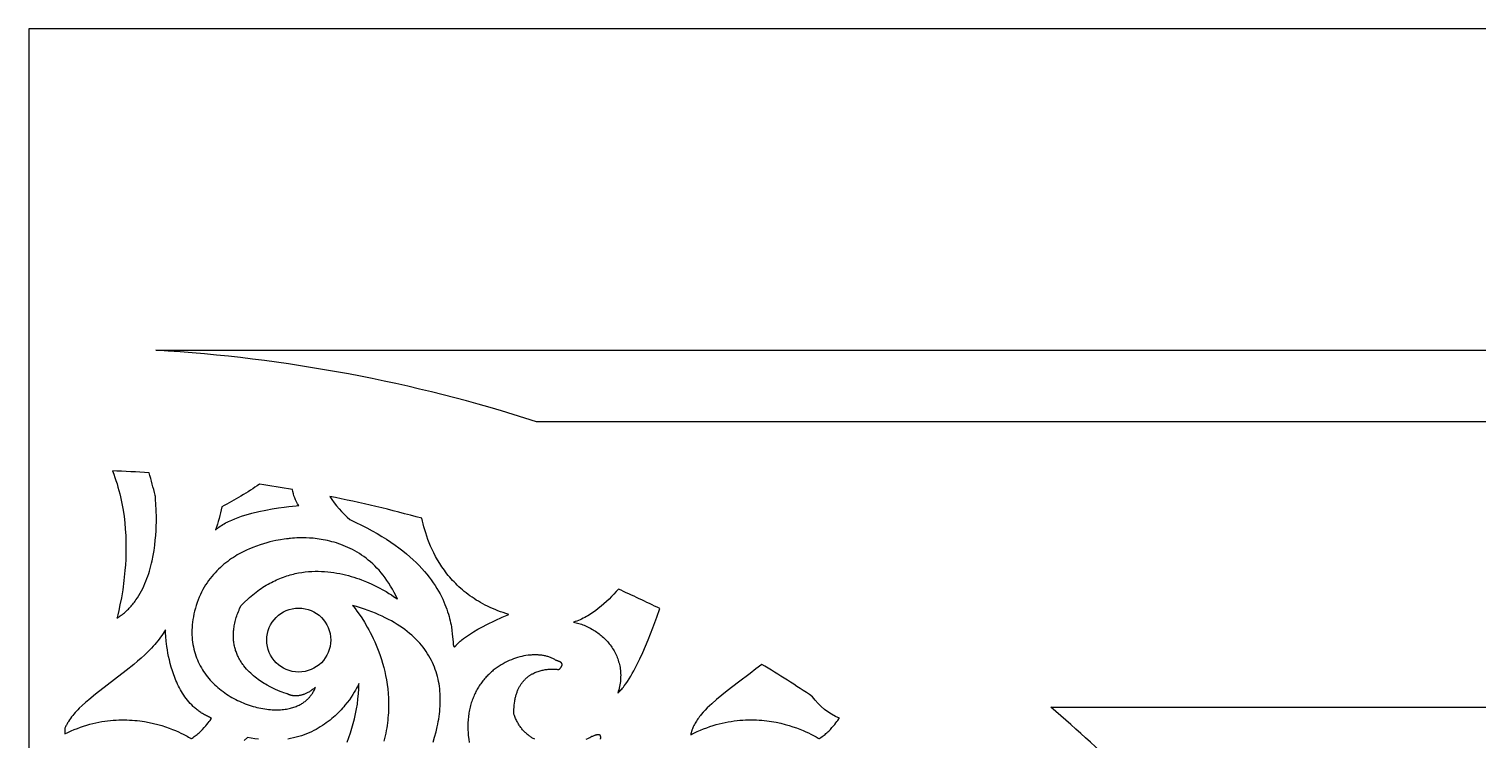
# Model space of a CAD drawing. Extents: x -3008 to 184, y 2842 to 4842.
# Drawn here: x -1816 to -1005, y 4444 to 4842 of the extents above; entities that cross this region are included whole.
import ezdxf

# ---------------------------------------------------------------- set-up
doc = ezdxf.new("R2010")
doc.units = 0
doc.layers.get('0').update_dxf_attribs({"linetype": 'CONTINUOUS'})
doc.layers.add('DEFAULT', color=7, linetype='CONTINUOUS')
doc.layers.add('LAYER_1', color=7, linetype='CONTINUOUS')

msp = doc.modelspace()

# ---------------------------------------------------------------- linework, layer by layer
for points in [[(-1531.46, 4621.66, 0.063295), (-1744.55, 4661.66), (-958.69, 4661.66, -0.011795), (-920.95, 4621.66)], [(-776.11, 4421.66), (-1199.61, 4421.66, 0.017805), (-1243.49, 4461.66), (-800.13, 4461.66, -0.010005)]]:
    msp.add_lwpolyline(points, format="xyb", close=True)
at = {"layer": 'DEFAULT'}
msp.add_lwpolyline([(-1815.63, 2841.66), (184.37, 2841.66), (184.37, 4841.66), (-1815.63, 4841.66)], close=True, dxfattribs=at)
at = {"layer": 'LAYER_1'}
for points in [[(-1768.91, 4594.07), (-1768.2, 4592.26), (-1767.54, 4590.45), (-1766.92, 4588.63), (-1766.33, 4586.8), (-1765.78, 4584.97), (-1765.27, 4583.14), (-1764.8, 4581.31), (-1764.36, 4579.48), (-1763.58, 4575.81), (-1762.93, 4572.17), (-1762.41, 4568.54), (-1761.99, 4564.94), (-1761.69, 4561.39), (-1761.48, 4557.88), (-1761.36, 4554.43), (-1761.33, 4551.05), (-1761.37, 4547.75), (-1761.48, 4544.53), (-1761.65, 4541.4), (-1761.87, 4538.38), (-1762.45, 4532.69), (-1763.15, 4527.52), (-1763.9, 4522.94), (-1764.66, 4519.04), (-1765.35, 4515.87), (-1765.92, 4513.52), (-1766.31, 4512.06), (-1766.41, 4511.68), (-1766.44, 4511.59), (-1766.45, 4511.56), (-1766.45, 4511.56), (-1766.45, 4511.55), (-1765.8, 4511.96), (-1765.16, 4512.39), (-1764.54, 4512.82), (-1763.92, 4513.27), (-1763.32, 4513.72), (-1762.74, 4514.19), (-1762.16, 4514.67), (-1761.6, 4515.16), (-1761.04, 4515.67), (-1760.5, 4516.18), (-1759.97, 4516.7), (-1759.45, 4517.23), (-1758.95, 4517.78), (-1758.45, 4518.33), (-1757.96, 4518.89), (-1757.49, 4519.46), (-1757.03, 4520.03), (-1756.57, 4520.62), (-1756.13, 4521.22), (-1755.7, 4521.82), (-1754.87, 4523.05), (-1754.07, 4524.3), (-1753.32, 4525.59), (-1752.6, 4526.89), (-1751.92, 4528.23), (-1751.28, 4529.58), (-1750.68, 4530.95), (-1750.1, 4532.34), (-1749.56, 4533.74), (-1749.06, 4535.16), (-1748.58, 4536.58), (-1748.14, 4538.02), (-1747.73, 4539.46), (-1747.34, 4540.91), (-1746.99, 4542.36), (-1746.66, 4543.81), (-1746.08, 4546.71), (-1745.59, 4549.6), (-1745.2, 4552.44), (-1744.88, 4555.24), (-1744.64, 4557.97), (-1744.47, 4560.62), (-1744.36, 4563.17), (-1744.3, 4565.61), (-1744.28, 4567.92), (-1744.35, 4572.08), (-1744.52, 4575.54), (-1744.7, 4578.17), (-1744.86, 4579.84), (-1744.91, 4580.27), (-1744.92, 4580.38), (-1744.93, 4580.41), (-1744.93, 4580.42), (-1744.93, 4580.42, 0.004453), (-1748.35, 4593.06, 0.00682)], [(-1686.5, 4586.61, -0.024461), (-1707.62, 4573.96, -0.036086), (-1711.21, 4561.05), (-1710.9, 4561.32), (-1710.59, 4561.58), (-1709.94, 4562.1), (-1709.26, 4562.6), (-1708.56, 4563.09), (-1707.83, 4563.57), (-1707.07, 4564.04), (-1706.3, 4564.49), (-1705.5, 4564.93), (-1704.68, 4565.36), (-1703.84, 4565.77), (-1702.99, 4566.18), (-1702.11, 4566.57), (-1700.32, 4567.32), (-1698.48, 4568.02), (-1696.59, 4568.68), (-1694.67, 4569.3), (-1692.73, 4569.87), (-1690.78, 4570.41), (-1686.88, 4571.36), (-1683.05, 4572.17), (-1679.38, 4572.84), (-1675.93, 4573.39), (-1672.8, 4573.83), (-1670.05, 4574.16), (-1666.06, 4574.56), (-1664.96, 4574.65), (-1664.68, 4574.67), (-1664.61, 4574.68), (-1664.59, 4574.68), (-1664.58, 4574.68), (-1664.58, 4574.68, -0.113759), (-1668.06, 4583.68, 0.006186)], [(-1647.25, 4579.81, 0.064333), (-1635.89, 4566.79), (-1632.59, 4565.27), (-1629.42, 4563.72), (-1626.38, 4562.17), (-1623.47, 4560.59), (-1620.67, 4559.01), (-1618, 4557.41), (-1615.44, 4555.8), (-1613, 4554.18), (-1610.66, 4552.55), (-1608.44, 4550.92), (-1606.32, 4549.28), (-1604.31, 4547.64), (-1602.39, 4546), (-1600.58, 4544.35), (-1598.86, 4542.71), (-1597.23, 4541.08), (-1595.69, 4539.44), (-1594.24, 4537.82), (-1592.87, 4536.2), (-1591.59, 4534.59), (-1590.39, 4532.99), (-1589.26, 4531.41), (-1588.21, 4529.83), (-1587.22, 4528.28), (-1586.31, 4526.74), (-1585.47, 4525.22), (-1584.68, 4523.72), (-1583.96, 4522.24), (-1583.3, 4520.78), (-1582.69, 4519.35), (-1582.14, 4517.95), (-1581.64, 4516.57), (-1581.18, 4515.23), (-1580.77, 4513.91), (-1580.4, 4512.63), (-1580.07, 4511.38), (-1579.78, 4510.16), (-1579.53, 4508.99), (-1579.3, 4507.85), (-1579.11, 4506.75), (-1578.79, 4504.68), (-1578.57, 4502.79), (-1578.28, 4499.6), (-1578.19, 4498.33), (-1578.09, 4497.28), (-1578.04, 4496.84), (-1578.01, 4496.65), (-1577.97, 4496.47), (-1577.96, 4496.39), (-1577.94, 4496.31), (-1577.92, 4496.23), (-1577.9, 4496.16), (-1577.88, 4496.09), (-1577.86, 4496.03), (-1577.84, 4495.97), (-1577.81, 4495.92), (-1577.79, 4495.87), (-1577.77, 4495.82), (-1577.74, 4495.78), (-1577.71, 4495.74), (-1577.69, 4495.71), (-1577.66, 4495.68), (-1577.63, 4495.65), (-1577.59, 4495.63), (-1577.56, 4495.61), (-1577.53, 4495.6), (-1577.49, 4495.59), (-1577.45, 4495.59), (-1577.42, 4495.59), (-1577.37, 4495.6), (-1577.33, 4495.61), (-1577.29, 4495.62), (-1577.24, 4495.64), (-1577.2, 4495.66), (-1577.15, 4495.69), (-1577.1, 4495.72), (-1577.05, 4495.76), (-1576.99, 4495.8), (-1576.94, 4495.85), (-1576.88, 4495.9), (-1576.82, 4495.96), (-1576.76, 4496.02), (-1576.7, 4496.09), (-1576.63, 4496.16), (-1576.49, 4496.31), (-1576.35, 4496.49), (-1576.03, 4496.86), (-1575.69, 4497.23), (-1575.33, 4497.6), (-1574.95, 4497.98), (-1574.55, 4498.36), (-1574.13, 4498.73), (-1573.69, 4499.11), (-1573.23, 4499.49), (-1572.26, 4500.25), (-1571.23, 4501.01), (-1570.15, 4501.76), (-1569.03, 4502.51), (-1567.86, 4503.25), (-1566.66, 4503.98), (-1564.2, 4505.4), (-1561.7, 4506.77), (-1559.22, 4508.05), (-1554.54, 4510.34), (-1550.62, 4512.12), (-1546.93, 4513.7), (-1548.54, 4514.19), (-1550.11, 4514.7), (-1551.65, 4515.23), (-1553.15, 4515.79), (-1554.62, 4516.37), (-1556.05, 4516.97), (-1557.46, 4517.6), (-1558.83, 4518.25), (-1560.17, 4518.92), (-1561.48, 4519.6), (-1562.75, 4520.31), (-1564, 4521.04), (-1565.21, 4521.78), (-1566.4, 4522.54), (-1567.55, 4523.32), (-1568.68, 4524.12), (-1569.78, 4524.93), (-1570.85, 4525.75), (-1571.89, 4526.59), (-1572.9, 4527.44), (-1573.89, 4528.3), (-1574.84, 4529.18), (-1575.77, 4530.07), (-1576.68, 4530.96), (-1577.56, 4531.87), (-1578.41, 4532.79), (-1579.24, 4533.71), (-1580.05, 4534.64), (-1580.83, 4535.58), (-1581.58, 4536.53), (-1582.31, 4537.48), (-1583.02, 4538.43), (-1583.71, 4539.4), (-1584.37, 4540.36), (-1585.63, 4542.3), (-1586.8, 4544.24), (-1587.9, 4546.18), (-1588.91, 4548.12), (-1589.84, 4550.05), (-1590.71, 4551.96), (-1591.5, 4553.85), (-1592.22, 4555.71), (-1592.88, 4557.55), (-1593.48, 4559.34), (-1594.02, 4561.09), (-1594.5, 4562.79), (-1594.93, 4564.44), (-1595.31, 4566.03), (-1595.65, 4567.55, 0.017581)], [(-1485.55, 4527.87), (-1486.78, 4526.49), (-1488.06, 4525.09), (-1489.4, 4523.69), (-1490.79, 4522.29), (-1492.23, 4520.92), (-1493.72, 4519.56), (-1495.26, 4518.25), (-1496.83, 4516.97), (-1498.45, 4515.75), (-1499.27, 4515.16), (-1500.11, 4514.59), (-1500.95, 4514.03), (-1501.8, 4513.49), (-1502.65, 4512.98), (-1503.52, 4512.48), (-1504.39, 4512.01), (-1505.28, 4511.56), (-1506.17, 4511.13), (-1507.06, 4510.73), (-1507.96, 4510.35), (-1508.87, 4510.01), (-1509.79, 4509.69), (-1510.71, 4509.4), (-1509.95, 4509.24), (-1509.2, 4509.06), (-1508.44, 4508.86), (-1507.69, 4508.64), (-1506.95, 4508.41), (-1506.2, 4508.16), (-1505.46, 4507.89), (-1504.73, 4507.6), (-1504, 4507.3), (-1503.27, 4506.97), (-1502.56, 4506.63), (-1501.84, 4506.28), (-1501.14, 4505.91), (-1500.44, 4505.52), (-1499.75, 4505.11), (-1499.07, 4504.69), (-1498.4, 4504.25), (-1497.74, 4503.8), (-1497.08, 4503.34), (-1496.44, 4502.85), (-1495.81, 4502.35), (-1495.19, 4501.84), (-1494.58, 4501.32), (-1493.99, 4500.77), (-1493.4, 4500.22), (-1492.83, 4499.65), (-1492.28, 4499.07), (-1491.74, 4498.47), (-1491.21, 4497.86), (-1490.7, 4497.23), (-1490.2, 4496.6), (-1489.72, 4495.95), (-1489.26, 4495.29), (-1488.82, 4494.61), (-1488.39, 4493.93), (-1487.98, 4493.23), (-1487.59, 4492.52), (-1487.22, 4491.79), (-1486.87, 4491.06), (-1486.54, 4490.32), (-1486.23, 4489.56), (-1485.94, 4488.79), (-1485.67, 4488.02), (-1485.43, 4487.23), (-1485.2, 4486.43), (-1485.01, 4485.62), (-1484.83, 4484.81), (-1484.68, 4483.98), (-1484.55, 4483.14), (-1484.45, 4482.29), (-1484.38, 4481.44), (-1484.33, 4480.58), (-1484.3, 4479.7), (-1484.31, 4478.82), (-1484.34, 4477.93), (-1484.4, 4477.03), (-1484.49, 4476.13), (-1484.61, 4475.22), (-1484.76, 4474.29), (-1484.93, 4473.37), (-1485.14, 4472.43), (-1485.38, 4471.49), (-1485.65, 4470.54), (-1485.96, 4469.59), (-1485.5, 4470), (-1485.05, 4470.44), (-1484.59, 4470.9), (-1484.14, 4471.4), (-1483.68, 4471.92), (-1483.23, 4472.46), (-1482.77, 4473.03), (-1482.32, 4473.62), (-1481.41, 4474.86), (-1480.5, 4476.18), (-1479.59, 4477.58), (-1478.7, 4479.05), (-1477.81, 4480.58), (-1476.92, 4482.16), (-1475.19, 4485.46), (-1473.5, 4488.89), (-1471.88, 4492.41), (-1468.86, 4499.46), (-1466.22, 4506.2), (-1464.05, 4512.18), (-1462.43, 4516.97, 0.008471)], [(-1405.34, 4485.74), (-1408.53, 4483.15), (-1411.78, 4480.61), (-1418.29, 4475.67), (-1424.64, 4470.84), (-1427.67, 4468.45), (-1430.56, 4466.07), (-1433.29, 4463.69), (-1434.58, 4462.49), (-1435.82, 4461.3), (-1437, 4460.09), (-1438.12, 4458.89), (-1439.17, 4457.67), (-1439.68, 4457.06), (-1440.16, 4456.45), (-1440.62, 4455.83), (-1441.07, 4455.22), (-1441.5, 4454.6), (-1441.9, 4453.98), (-1442.29, 4453.35), (-1442.66, 4452.72), (-1443, 4452.09), (-1443.32, 4451.46), (-1443.62, 4450.82), (-1443.9, 4450.18), (-1444.16, 4449.54), (-1444.39, 4448.9), (-1444.5, 4448.57), (-1444.6, 4448.25), (-1444.69, 4447.92), (-1444.78, 4447.59), (-1444.86, 4447.26), (-1444.94, 4446.93), (-1445, 4446.6), (-1445.07, 4446.27), (-1443.26, 4447.18), (-1441.45, 4448.03), (-1439.66, 4448.82), (-1437.88, 4449.56), (-1436.11, 4450.23), (-1434.35, 4450.86), (-1432.6, 4451.43), (-1430.86, 4451.95), (-1429.14, 4452.41), (-1427.43, 4452.83), (-1425.74, 4453.2), (-1424.06, 4453.53), (-1422.4, 4453.81), (-1420.75, 4454.05), (-1419.13, 4454.25), (-1417.52, 4454.41), (-1415.92, 4454.53), (-1414.35, 4454.61), (-1412.8, 4454.66), (-1411.26, 4454.67), (-1409.75, 4454.65), (-1408.26, 4454.6), (-1406.79, 4454.52), (-1405.35, 4454.42), (-1403.92, 4454.28), (-1402.52, 4454.12), (-1401.15, 4453.94), (-1399.8, 4453.74), (-1398.48, 4453.51), (-1397.18, 4453.27), (-1394.67, 4452.73), (-1392.28, 4452.13), (-1390, 4451.48), (-1387.84, 4450.8), (-1385.81, 4450.1), (-1383.92, 4449.38), (-1382.17, 4448.66), (-1380.55, 4447.96), (-1379.09, 4447.28), (-1377.78, 4446.64), (-1376.63, 4446.04), (-1375.64, 4445.5), (-1374.82, 4445.04), (-1373.71, 4444.36), (-1373.33, 4444.12), (-1373.03, 4444.29), (-1372.73, 4444.47), (-1372.14, 4444.84), (-1371.56, 4445.23), (-1370.98, 4445.64), (-1370.42, 4446.07), (-1369.87, 4446.51), (-1369.34, 4446.96), (-1368.81, 4447.43), (-1368.3, 4447.9), (-1367.81, 4448.37), (-1366.86, 4449.33), (-1365.98, 4450.28), (-1365.17, 4451.2), (-1364.44, 4452.09), (-1363.78, 4452.91), (-1363.21, 4453.66), (-1362.74, 4454.31), (-1362.08, 4455.25), (-1361.91, 4455.51), (-1361.87, 4455.57), (-1361.86, 4455.59), (-1361.85, 4455.6), (-1361.85, 4455.6), (-1361.85, 4455.6, -0.149221), (-1376.82, 4467.62, 0.011201)]]:
    msp.add_lwpolyline(points, format="xyb", close=True, dxfattribs=at)
for points in [[(-1682.52, 4460.62), (-1681.45, 4460.5), (-1680.42, 4460.4), (-1679.41, 4460.33), (-1678.43, 4460.28), (-1677.47, 4460.26), (-1676.54, 4460.26), (-1675.63, 4460.28), (-1674.75, 4460.32), (-1673.9, 4460.38), (-1673.07, 4460.46), (-1672.26, 4460.56), (-1671.48, 4460.68), (-1670.72, 4460.81), (-1669.98, 4460.96), (-1669.26, 4461.13), (-1668.57, 4461.31), (-1667.9, 4461.51), (-1667.25, 4461.72), (-1666.63, 4461.94), (-1666.02, 4462.18), (-1665.44, 4462.42), (-1664.87, 4462.68), (-1664.33, 4462.94), (-1663.8, 4463.22), (-1663.3, 4463.5), (-1662.81, 4463.79), (-1662.34, 4464.08), (-1661.89, 4464.39), (-1661.46, 4464.69), (-1661.05, 4465.01), (-1660.66, 4465.32), (-1660.28, 4465.64), (-1659.92, 4465.96), (-1659.57, 4466.28), (-1659.24, 4466.6), (-1658.93, 4466.93), (-1658.63, 4467.25), (-1658.35, 4467.57), (-1658.08, 4467.88), (-1657.83, 4468.2), (-1657.59, 4468.51), (-1657.36, 4468.81), (-1657.15, 4469.11), (-1656.95, 4469.41), (-1656.77, 4469.69), (-1656.6, 4469.97), (-1656.44, 4470.24), (-1656.29, 4470.5), (-1656.02, 4471), (-1655.8, 4471.44), (-1655.63, 4471.84), (-1655.49, 4472.17), (-1655.38, 4472.44), (-1655.31, 4472.65), (-1655.27, 4472.77), (-1655.26, 4472.8), (-1655.26, 4472.81), (-1655.26, 4472.81), (-1655.26, 4472.81), (-1655.69, 4472.45), (-1656.12, 4472.11), (-1656.55, 4471.78), (-1656.97, 4471.47), (-1657.39, 4471.18), (-1657.8, 4470.9), (-1658.21, 4470.64), (-1658.61, 4470.39), (-1659.01, 4470.16), (-1659.4, 4469.95), (-1659.79, 4469.74), (-1660.18, 4469.55), (-1660.55, 4469.38), (-1660.93, 4469.21), (-1661.29, 4469.06), (-1661.66, 4468.92), (-1662.01, 4468.8), (-1662.36, 4468.68), (-1662.71, 4468.58), (-1663.05, 4468.49), (-1663.38, 4468.4), (-1663.71, 4468.33), (-1664.03, 4468.27), (-1664.35, 4468.21), (-1664.66, 4468.17), (-1664.96, 4468.13), (-1665.26, 4468.1), (-1665.55, 4468.08), (-1665.83, 4468.06), (-1666.11, 4468.06), (-1666.38, 4468.06), (-1666.64, 4468.06), (-1666.9, 4468.07), (-1667.15, 4468.09), (-1667.39, 4468.11), (-1667.63, 4468.14), (-1667.86, 4468.17), (-1668.08, 4468.2), (-1668.3, 4468.24), (-1668.5, 4468.28), (-1668.7, 4468.32), (-1668.89, 4468.37), (-1669.08, 4468.42), (-1669.26, 4468.47), (-1669.42, 4468.52), (-1669.59, 4468.57), (-1669.74, 4468.62), (-1669.88, 4468.68), (-1670.15, 4468.78), (-1670.38, 4468.88), (-1670.58, 4468.97), (-1670.74, 4469.06), (-1670.87, 4469.13), (-1670.96, 4469.18), (-1671.02, 4469.21), (-1671.04, 4469.23), (-1671.52, 4469.37), (-1672.88, 4469.82), (-1673.84, 4470.17), (-1674.96, 4470.6), (-1676.22, 4471.11), (-1677.59, 4471.72), (-1679.08, 4472.41), (-1680.64, 4473.19), (-1682.27, 4474.07), (-1683.1, 4474.55), (-1683.94, 4475.05), (-1684.78, 4475.58), (-1685.63, 4476.13), (-1686.48, 4476.71), (-1687.33, 4477.31), (-1688.18, 4477.94), (-1689.02, 4478.6), (-1689.85, 4479.28), (-1690.68, 4479.99), (-1691.48, 4480.72), (-1692.28, 4481.49), (-1693.05, 4482.28), (-1693.81, 4483.1), (-1694.54, 4483.95), (-1695.24, 4484.83), (-1695.59, 4485.28), (-1695.92, 4485.73), (-1696.25, 4486.2), (-1696.57, 4486.67), (-1696.89, 4487.15), (-1697.19, 4487.64), (-1697.48, 4488.13), (-1697.77, 4488.63), (-1698.05, 4489.14), (-1698.32, 4489.66), (-1698.57, 4490.18), (-1698.82, 4490.72), (-1699.06, 4491.26), (-1699.28, 4491.8), (-1699.5, 4492.36), (-1699.7, 4492.92), (-1699.89, 4493.49), (-1700.07, 4494.07), (-1700.24, 4494.66), (-1700.39, 4495.25), (-1700.54, 4495.86), (-1700.66, 4496.47), (-1700.78, 4497.09), (-1700.88, 4497.71), (-1700.97, 4498.35), (-1701.04, 4498.99), (-1701.1, 4499.65), (-1701.14, 4500.31), (-1701.17, 4500.97), (-1701.18, 4501.65), (-1701.17, 4502.34), (-1701.15, 4503.03), (-1701.12, 4503.73), (-1701.06, 4504.44), (-1700.99, 4505.16), (-1700.9, 4505.89), (-1700.8, 4506.62), (-1700.67, 4507.37), (-1700.53, 4508.12), (-1700.37, 4508.89), (-1700.19, 4509.66), (-1699.99, 4510.44), (-1699.77, 4511.22), (-1699.53, 4512.02), (-1699.27, 4512.83), (-1698.99, 4513.64), (-1698.69, 4514.47), (-1698.37, 4515.3), (-1698.02, 4516.14), (-1697.66, 4517), (-1696.86, 4518.73), (-1695.01, 4520.59), (-1693.14, 4522.33), (-1692.2, 4523.17), (-1691.26, 4523.97), (-1690.32, 4524.75), (-1689.38, 4525.5), (-1688.43, 4526.23), (-1687.48, 4526.93), (-1686.54, 4527.61), (-1685.59, 4528.26), (-1684.63, 4528.89), (-1683.68, 4529.49), (-1682.73, 4530.07), (-1681.77, 4530.62), (-1680.82, 4531.15), (-1679.86, 4531.66), (-1678.91, 4532.14), (-1677.95, 4532.61), (-1677, 4533.05), (-1676.04, 4533.47), (-1675.09, 4533.86), (-1674.14, 4534.24), (-1673.18, 4534.6), (-1672.23, 4534.93), (-1671.28, 4535.25), (-1670.33, 4535.54), (-1669.38, 4535.82), (-1668.43, 4536.08), (-1667.49, 4536.32), (-1666.54, 4536.54), (-1665.6, 4536.74), (-1664.66, 4536.92), (-1662.79, 4537.24), (-1660.93, 4537.49), (-1659.08, 4537.68), (-1657.25, 4537.8), (-1655.43, 4537.87), (-1653.62, 4537.87), (-1651.83, 4537.83), (-1650.06, 4537.73), (-1648.31, 4537.59), (-1646.59, 4537.4), (-1644.88, 4537.16), (-1643.2, 4536.89), (-1641.54, 4536.58), (-1639.91, 4536.23), (-1638.31, 4535.85), (-1636.73, 4535.44), (-1635.19, 4535.01), (-1633.68, 4534.54), (-1632.2, 4534.06), (-1630.75, 4533.56), (-1629.34, 4533.04), (-1626.63, 4531.96), (-1624.08, 4530.84), (-1621.7, 4529.72), (-1619.49, 4528.59), (-1617.47, 4527.5), (-1615.65, 4526.46), (-1614.04, 4525.48), (-1612.65, 4524.6), (-1611.49, 4523.83), (-1610.56, 4523.2), (-1609.48, 4522.42), (-1609.34, 4522.31), (-1610.24, 4524.23), (-1611.16, 4526.07), (-1612.12, 4527.84), (-1613.11, 4529.55), (-1614.13, 4531.18), (-1615.18, 4532.76), (-1616.25, 4534.26), (-1617.35, 4535.71), (-1618.47, 4537.09), (-1619.62, 4538.41), (-1620.78, 4539.67), (-1621.96, 4540.87), (-1623.16, 4542.02), (-1624.38, 4543.11), (-1625.61, 4544.15), (-1626.85, 4545.13), (-1628.11, 4546.07), (-1629.37, 4546.95), (-1630.64, 4547.78), (-1631.92, 4548.57), (-1633.2, 4549.31), (-1634.49, 4550), (-1635.77, 4550.66), (-1637.06, 4551.26), (-1638.35, 4551.83), (-1639.63, 4552.36), (-1640.91, 4552.85), (-1642.18, 4553.3), (-1643.45, 4553.72), (-1644.71, 4554.1), (-1645.95, 4554.45), (-1647.19, 4554.77), (-1648.41, 4555.06), (-1649.61, 4555.32), (-1650.8, 4555.55), (-1651.97, 4555.75), (-1653.12, 4555.93), (-1654.25, 4556.09), (-1656.44, 4556.33), (-1658.52, 4556.49), (-1660.49, 4556.59), (-1662.32, 4556.62), (-1664.02, 4556.61), (-1665.56, 4556.56), (-1666.94, 4556.48), (-1668.14, 4556.39), (-1669.15, 4556.29), (-1669.96, 4556.19), (-1670.55, 4556.11), (-1671.04, 4556.03), (-1671.49, 4555.99), (-1672.78, 4555.84), (-1674.82, 4555.54), (-1676.08, 4555.32), (-1677.48, 4555.04), (-1679.02, 4554.71), (-1680.68, 4554.31), (-1682.45, 4553.85), (-1684.32, 4553.3), (-1686.26, 4552.68), (-1688.28, 4551.98), (-1690.35, 4551.18), (-1692.47, 4550.29), (-1693.54, 4549.81), (-1694.62, 4549.3), (-1695.7, 4548.76), (-1696.79, 4548.2), (-1697.87, 4547.61), (-1698.96, 4546.99), (-1700.04, 4546.34), (-1701.13, 4545.66), (-1702.2, 4544.95), (-1703.27, 4544.21), (-1704.34, 4543.44), (-1705.39, 4542.64), (-1706.43, 4541.8), (-1707.46, 4540.93), (-1708.47, 4540.02), (-1709.47, 4539.08), (-1710.45, 4538.1), (-1711.42, 4537.09), (-1712.36, 4536.04), (-1713.27, 4534.95), (-1714.17, 4533.83), (-1715.04, 4532.66), (-1715.88, 4531.46), (-1716.69, 4530.21), (-1717.48, 4528.93), (-1718.23, 4527.6), (-1718.94, 4526.23), (-1719.63, 4524.82), (-1720.27, 4523.36), (-1720.88, 4521.86), (-1721.45, 4520.32), (-1721.97, 4518.73), (-1722.45, 4517.12), (-1722.87, 4515.54), (-1723.24, 4513.97), (-1723.55, 4512.43), (-1723.82, 4510.91), (-1724.03, 4509.4), (-1724.19, 4507.92), (-1724.31, 4506.46), (-1724.37, 4505.02), (-1724.39, 4503.6), (-1724.36, 4502.2), (-1724.29, 4500.82), (-1724.18, 4499.47), (-1724.02, 4498.13), (-1723.82, 4496.82), (-1723.57, 4495.52), (-1723.29, 4494.25), (-1722.97, 4493), (-1722.61, 4491.77), (-1722.21, 4490.57), (-1721.78, 4489.38), (-1721.31, 4488.22), (-1720.81, 4487.08), (-1720.27, 4485.96), (-1719.7, 4484.87), (-1719.1, 4483.8), (-1718.47, 4482.75), (-1717.81, 4481.72), (-1717.12, 4480.71), (-1716.4, 4479.73), (-1715.66, 4478.77), (-1714.89, 4477.84), (-1714.09, 4476.92), (-1713.27, 4476.03), (-1712.43, 4475.17), (-1711.57, 4474.32), (-1710.69, 4473.5), (-1709.79, 4472.71), (-1708.86, 4471.93), (-1707.92, 4471.19), (-1706.97, 4470.46), (-1706, 4469.76), (-1705.01, 4469.08), (-1704.01, 4468.43), (-1702.99, 4467.8), (-1701.96, 4467.2), (-1700.93, 4466.62), (-1699.88, 4466.07), (-1698.82, 4465.54), (-1697.76, 4465.03), (-1696.68, 4464.55), (-1695.6, 4464.1), (-1694.52, 4463.67), (-1693.43, 4463.26), (-1692.34, 4462.88), (-1691.24, 4462.53), (-1690.15, 4462.2), (-1689.05, 4461.89), (-1687.95, 4461.62), (-1686.86, 4461.37), (-1685.77, 4461.14), (-1684.68, 4460.94), (-1683.59, 4460.77)], [(-1795.63, 4449.52), (-1795.63, 4446.73), (-1793.84, 4447.6), (-1792.06, 4448.42), (-1790.28, 4449.17), (-1788.52, 4449.87), (-1786.77, 4450.52), (-1785.03, 4451.11), (-1783.3, 4451.65), (-1781.59, 4452.14), (-1779.88, 4452.59), (-1778.2, 4452.98), (-1776.52, 4453.33), (-1774.87, 4453.64), (-1773.23, 4453.9), (-1771.6, 4454.12), (-1769.99, 4454.3), (-1768.4, 4454.44), (-1766.83, 4454.55), (-1765.28, 4454.61), (-1763.74, 4454.65), (-1762.23, 4454.65), (-1760.74, 4454.62), (-1759.27, 4454.56), (-1757.82, 4454.47), (-1756.39, 4454.36), (-1754.99, 4454.22), (-1753.61, 4454.06), (-1752.25, 4453.87), (-1750.92, 4453.66), (-1748.34, 4453.18), (-1745.86, 4452.64), (-1743.5, 4452.04), (-1741.25, 4451.4), (-1739.13, 4450.72), (-1737.13, 4450.02), (-1735.27, 4449.31), (-1733.54, 4448.6), (-1731.95, 4447.9), (-1730.51, 4447.23), (-1729.22, 4446.6), (-1728.09, 4446.01), (-1727.12, 4445.48), (-1726.31, 4445.02), (-1725.21, 4444.36), (-1724.93, 4444.18), (-1724.86, 4444.13), (-1724.85, 4444.12), (-1724.84, 4444.12), (-1724.84, 4444.12), (-1724.54, 4444.29), (-1724.24, 4444.47), (-1723.65, 4444.84), (-1723.06, 4445.23), (-1722.49, 4445.64), (-1721.93, 4446.07), (-1721.38, 4446.51), (-1720.85, 4446.96), (-1720.32, 4447.43), (-1719.81, 4447.9), (-1719.32, 4448.37), (-1718.37, 4449.33), (-1717.49, 4450.28), (-1716.68, 4451.2), (-1715.95, 4452.09), (-1715.29, 4452.91), (-1714.72, 4453.66), (-1714.25, 4454.31), (-1713.59, 4455.25), (-1713.42, 4455.51), (-1713.38, 4455.57), (-1713.37, 4455.59), (-1713.36, 4455.6), (-1713.36, 4455.6), (-1713.36, 4455.6), (-1713.96, 4455.84), (-1714.55, 4456.09), (-1715.14, 4456.35), (-1715.71, 4456.62), (-1716.27, 4456.9), (-1716.83, 4457.2), (-1717.37, 4457.5), (-1717.91, 4457.81), (-1718.44, 4458.13), (-1718.95, 4458.46), (-1719.46, 4458.79), (-1719.97, 4459.14), (-1720.46, 4459.49), (-1720.94, 4459.86), (-1721.42, 4460.23), (-1721.89, 4460.61), (-1722.35, 4460.99), (-1722.8, 4461.39), (-1723.24, 4461.79), (-1723.67, 4462.2), (-1724.52, 4463.03), (-1725.34, 4463.89), (-1726.12, 4464.78), (-1726.87, 4465.69), (-1727.6, 4466.62), (-1728.29, 4467.57), (-1728.96, 4468.53), (-1729.6, 4469.52), (-1730.21, 4470.52), (-1730.8, 4471.53), (-1731.35, 4472.55), (-1731.89, 4473.58), (-1732.4, 4474.62), (-1732.88, 4475.67), (-1733.34, 4476.73), (-1733.78, 4477.78), (-1734.2, 4478.84), (-1734.59, 4479.9), (-1735.32, 4482.01), (-1735.96, 4484.11), (-1736.53, 4486.18), (-1737.03, 4488.21), (-1737.46, 4490.18), (-1737.83, 4492.08), (-1738.14, 4493.91), (-1738.4, 4495.64), (-1738.61, 4497.26), (-1738.78, 4498.77), (-1739.02, 4501.39), (-1739.14, 4503.38), (-1739.18, 4504.65), (-1739.19, 4505.1), (-1739.84, 4504.02), (-1740.52, 4502.96), (-1741.24, 4501.91), (-1741.98, 4500.87), (-1742.75, 4499.85), (-1743.55, 4498.84), (-1744.37, 4497.83), (-1745.22, 4496.84), (-1746.09, 4495.86), (-1746.99, 4494.89), (-1748.84, 4492.98), (-1750.76, 4491.11), (-1752.75, 4489.28), (-1754.8, 4487.47), (-1756.89, 4485.7), (-1761.18, 4482.24), (-1778.3, 4469.12), (-1782.2, 4465.93), (-1784.04, 4464.34), (-1785.8, 4462.74), (-1787.46, 4461.13), (-1788.25, 4460.32), (-1789.01, 4459.52), (-1789.75, 4458.7), (-1790.45, 4457.89), (-1791.13, 4457.07), (-1791.77, 4456.25), (-1792.38, 4455.43), (-1792.96, 4454.6), (-1793.5, 4453.76), (-1793.76, 4453.35), (-1794, 4452.93), (-1794.24, 4452.5), (-1794.47, 4452.08), (-1794.69, 4451.66), (-1794.9, 4451.23), (-1795.1, 4450.81), (-1795.29, 4450.38), (-1795.46, 4449.95)]]:
    msp.add_lwpolyline(points, close=True, dxfattribs=at)
for points in [[(-1589.35, 4442.15), (-1588.48, 4445.02), (-1587.7, 4447.91), (-1587.02, 4450.79), (-1586.72, 4452.23), (-1586.45, 4453.67), (-1586.2, 4455.11), (-1585.99, 4456.54), (-1585.8, 4457.97), (-1585.64, 4459.4), (-1585.51, 4460.83), (-1585.41, 4462.25), (-1585.35, 4463.67), (-1585.31, 4465.08), (-1585.31, 4466.49), (-1585.34, 4467.89), (-1585.41, 4469.29), (-1585.51, 4470.68), (-1585.64, 4472.06), (-1585.82, 4473.44), (-1586.03, 4474.81), (-1586.27, 4476.16), (-1586.56, 4477.52), (-1586.88, 4478.86), (-1587.24, 4480.19), (-1587.65, 4481.51), (-1588.09, 4482.82), (-1588.58, 4484.12), (-1589.1, 4485.41), (-1589.67, 4486.69), (-1590.29, 4487.96), (-1590.94, 4489.21), (-1591.65, 4490.45), (-1592.39, 4491.67), (-1593.19, 4492.89), (-1594.03, 4494.08), (-1594.92, 4495.27), (-1595.85, 4496.43), (-1596.84, 4497.59), (-1597.87, 4498.72), (-1598.95, 4499.84), (-1600.09, 4500.94), (-1601.27, 4502.03), (-1602.51, 4503.09), (-1603.8, 4504.14), (-1605.15, 4505.17), (-1606.55, 4506.18), (-1608, 4507.17), (-1609.51, 4508.14), (-1611.07, 4509.09), (-1612.69, 4510.02), (-1614.37, 4510.93), (-1616.11, 4511.81), (-1617.9, 4512.68), (-1619.76, 4513.52), (-1621.67, 4514.33), (-1623.64, 4515.13), (-1625.68, 4515.9), (-1627.78, 4516.64), (-1629.94, 4517.36), (-1632.16, 4518.06), (-1634.45, 4518.73), (-1634.45, 4518.72), (-1634.44, 4518.71), (-1634.41, 4518.67), (-1634.28, 4518.52), (-1633.77, 4517.92), (-1632.99, 4516.93), (-1631.96, 4515.56), (-1630.72, 4513.84), (-1629.32, 4511.76), (-1627.79, 4509.35), (-1626.18, 4506.61), (-1625.36, 4505.12), (-1624.53, 4503.56), (-1623.69, 4501.92), (-1622.87, 4500.21), (-1622.05, 4498.43), (-1621.24, 4496.57), (-1620.46, 4494.65), (-1619.7, 4492.66), (-1618.97, 4490.61), (-1618.27, 4488.49), (-1617.61, 4486.31), (-1617, 4484.06), (-1616.43, 4481.76), (-1615.92, 4479.4), (-1615.47, 4476.99), (-1615.08, 4474.52), (-1614.77, 4471.99), (-1614.52, 4469.42), (-1614.36, 4466.8), (-1614.28, 4464.12), (-1614.29, 4461.4), (-1614.39, 4458.64), (-1614.48, 4457.24), (-1614.6, 4455.83), (-1614.74, 4454.41), (-1614.91, 4452.98), (-1615.1, 4451.54), (-1615.32, 4450.09), (-1615.58, 4448.63), (-1615.86, 4447.16), (-1616.17, 4445.68), (-1616.51, 4444.19), (-1616.88, 4442.69)], [(-1532.39, 4443.75), (-1532.81, 4443.97), (-1533.22, 4444.19), (-1533.63, 4444.42), (-1534.03, 4444.66), (-1534.43, 4444.91), (-1534.83, 4445.17), (-1535.23, 4445.45), (-1535.62, 4445.73), (-1536, 4446.02), (-1536.38, 4446.32), (-1536.76, 4446.63), (-1537.13, 4446.96), (-1537.5, 4447.29), (-1537.86, 4447.64), (-1538.22, 4448), (-1538.57, 4448.37), (-1538.92, 4448.75), (-1539.26, 4449.14), (-1539.6, 4449.54), (-1539.93, 4449.96), (-1540.25, 4450.39), (-1540.57, 4450.83), (-1540.88, 4451.28), (-1541.19, 4451.75), (-1541.48, 4452.23), (-1541.78, 4452.72), (-1542.06, 4453.22), (-1542.34, 4453.74), (-1542.61, 4454.27), (-1542.87, 4454.82), (-1543.12, 4455.37), (-1543.37, 4455.95), (-1543.61, 4456.53), (-1543.84, 4457.13), (-1544.06, 4457.75), (-1544.08, 4459.1), (-1544.05, 4460.41), (-1544, 4461.67), (-1543.9, 4462.88), (-1543.77, 4464.04), (-1543.61, 4465.16), (-1543.52, 4465.71), (-1543.42, 4466.24), (-1543.31, 4466.76), (-1543.19, 4467.27), (-1543.07, 4467.77), (-1542.94, 4468.26), (-1542.8, 4468.74), (-1542.66, 4469.21), (-1542.5, 4469.67), (-1542.35, 4470.12), (-1542.18, 4470.56), (-1542.01, 4470.99), (-1541.84, 4471.41), (-1541.65, 4471.82), (-1541.47, 4472.22), (-1541.27, 4472.61), (-1541.07, 4472.99), (-1540.87, 4473.36), (-1540.66, 4473.73), (-1540.44, 4474.08), (-1540.22, 4474.43), (-1540, 4474.76), (-1539.77, 4475.09), (-1539.54, 4475.41), (-1539.3, 4475.72), (-1539.05, 4476.02), (-1538.81, 4476.32), (-1538.56, 4476.61), (-1538.3, 4476.88), (-1538.05, 4477.15), (-1537.79, 4477.42), (-1537.52, 4477.67), (-1537.25, 4477.92), (-1536.98, 4478.16), (-1536.71, 4478.39), (-1536.43, 4478.62), (-1536.16, 4478.84), (-1535.88, 4479.05), (-1535.59, 4479.25), (-1535.31, 4479.45), (-1535.02, 4479.64), (-1534.73, 4479.83), (-1534.44, 4480), (-1534.15, 4480.18), (-1533.86, 4480.34), (-1533.56, 4480.5), (-1532.97, 4480.8), (-1532.38, 4481.08), (-1531.78, 4481.33), (-1531.18, 4481.57), (-1530.59, 4481.78), (-1529.99, 4481.97), (-1529.4, 4482.14), (-1528.81, 4482.3), (-1528.23, 4482.44), (-1527.66, 4482.56), (-1527.09, 4482.67), (-1526.53, 4482.76), (-1525.98, 4482.84), (-1525.45, 4482.9), (-1524.92, 4482.96), (-1524.41, 4483), (-1523.92, 4483.03), (-1522.98, 4483.07), (-1522.12, 4483.08), (-1521.33, 4483.06), (-1520.65, 4483.03), (-1520.06, 4482.98), (-1519.59, 4482.94), (-1519.25, 4482.9), (-1518.96, 4482.86), (-1518.96, 4482.86), (-1518.9, 4482.9), (-1518.75, 4483.01), (-1518.65, 4483.1), (-1518.54, 4483.2), (-1518.41, 4483.31), (-1518.27, 4483.44), (-1518.13, 4483.58), (-1517.99, 4483.73), (-1517.92, 4483.81), (-1517.85, 4483.9), (-1517.78, 4483.98), (-1517.71, 4484.07), (-1517.64, 4484.16), (-1517.58, 4484.25), (-1517.51, 4484.34), (-1517.45, 4484.44), (-1517.4, 4484.53), (-1517.37, 4484.58), (-1517.35, 4484.63), (-1517.32, 4484.68), (-1517.3, 4484.73), (-1517.27, 4484.78), (-1517.25, 4484.83), (-1517.23, 4484.88), (-1517.21, 4484.93), (-1517.19, 4484.98), (-1517.18, 4485.03), (-1517.16, 4485.08), (-1517.15, 4485.14), (-1517.14, 4485.19), (-1517.13, 4485.24), (-1517.12, 4485.29), (-1517.11, 4485.34), (-1517.1, 4485.4), (-1517.1, 4485.45), (-1517.1, 4485.5), (-1517.1, 4485.55), (-1517.1, 4485.58), (-1517.1, 4485.61), (-1517.1, 4485.63), (-1517.1, 4485.66), (-1517.1, 4485.69), (-1517.1, 4485.71), (-1517.11, 4485.74), (-1517.11, 4485.76), (-1517.12, 4485.79), (-1517.12, 4485.82), (-1517.13, 4485.84), (-1517.13, 4485.87), (-1517.14, 4485.9), (-1517.14, 4485.92), (-1517.15, 4485.95), (-1517.16, 4485.97), (-1517.17, 4486), (-1517.18, 4486.03), (-1517.19, 4486.05), (-1517.2, 4486.08), (-1517.21, 4486.1), (-1517.22, 4486.13), (-1517.23, 4486.16), (-1517.24, 4486.18), (-1517.26, 4486.21), (-1517.27, 4486.23), (-1517.28, 4486.26), (-1517.3, 4486.28), (-1517.32, 4486.31), (-1517.33, 4486.34), (-1517.35, 4486.36), (-1517.37, 4486.39), (-1517.38, 4486.41), (-1517.4, 4486.44), (-1517.42, 4486.46), (-1517.44, 4486.49), (-1517.49, 4486.54), (-1517.53, 4486.59), (-1517.58, 4486.64), (-1517.63, 4486.69), (-1517.68, 4486.74), (-1517.74, 4486.79), (-1517.8, 4486.83), (-1517.86, 4486.88), (-1517.93, 4486.93), (-1518, 4486.98), (-1518.07, 4487.02), (-1518.14, 4487.07), (-1518.22, 4487.12), (-1518.3, 4487.16), (-1518.39, 4487.21), (-1518.48, 4487.25), (-1518.57, 4487.29), (-1518.66, 4487.34), (-1518.76, 4487.38), (-1518.86, 4487.42), (-1519.08, 4487.51), (-1519.31, 4487.59), (-1519.56, 4487.66), (-1519.82, 4487.74), (-1520.1, 4487.81), (-1520.39, 4487.88), (-1520.77, 4488.13), (-1521.15, 4488.36), (-1521.55, 4488.59), (-1521.95, 4488.81), (-1522.36, 4489.01), (-1522.79, 4489.21), (-1523.22, 4489.4), (-1523.66, 4489.58), (-1524.11, 4489.74), (-1524.56, 4489.9), (-1525.03, 4490.05), (-1525.5, 4490.18), (-1525.98, 4490.31), (-1526.46, 4490.43), (-1526.96, 4490.53), (-1527.46, 4490.63), (-1527.96, 4490.72), (-1528.48, 4490.79), (-1528.99, 4490.86), (-1529.52, 4490.91), (-1530.05, 4490.96), (-1530.58, 4491), (-1531.12, 4491.02), (-1531.67, 4491.04), (-1532.21, 4491.04), (-1532.77, 4491.04), (-1533.32, 4491.02), (-1533.89, 4491), (-1534.45, 4490.96), (-1535.02, 4490.92), (-1536.16, 4490.79), (-1537.32, 4490.63), (-1538.48, 4490.42), (-1539.65, 4490.18), (-1540.82, 4489.89), (-1542, 4489.56), (-1543.17, 4489.2), (-1544.35, 4488.78), (-1545.52, 4488.33), (-1546.69, 4487.84), (-1547.85, 4487.3), (-1549, 4486.73), (-1550.14, 4486.11), (-1551.27, 4485.45), (-1552.38, 4484.75), (-1553.48, 4484), (-1554.56, 4483.22), (-1555.61, 4482.39), (-1556.13, 4481.96), (-1556.65, 4481.52), (-1557.16, 4481.07), (-1557.66, 4480.6), (-1558.15, 4480.13), (-1558.64, 4479.65), (-1559.12, 4479.16), (-1559.6, 4478.65), (-1560.06, 4478.14), (-1560.52, 4477.61), (-1560.97, 4477.08), (-1561.42, 4476.53), (-1561.85, 4475.98), (-1562.28, 4475.41), (-1562.69, 4474.83), (-1563.1, 4474.24), (-1563.5, 4473.64), (-1563.89, 4473.03), (-1564.27, 4472.41), (-1564.63, 4471.78), (-1564.99, 4471.14), (-1565.34, 4470.49), (-1565.67, 4469.82), (-1566, 4469.15), (-1566.31, 4468.46), (-1566.62, 4467.77), (-1566.91, 4467.06), (-1567.18, 4466.34), (-1567.45, 4465.62), (-1567.7, 4464.88), (-1567.94, 4464.13), (-1568.17, 4463.37), (-1568.39, 4462.6), (-1568.59, 4461.82), (-1568.77, 4461.02), (-1568.95, 4460.22), (-1569.1, 4459.41), (-1569.25, 4458.58), (-1569.38, 4457.74), (-1569.49, 4456.9), (-1569.59, 4456.04), (-1569.68, 4455.17), (-1569.74, 4454.29), (-1569.8, 4453.4), (-1569.83, 4452.5), (-1569.85, 4451.59), (-1569.85, 4450.67), (-1569.84, 4449.73), (-1569.81, 4448.79), (-1569.76, 4447.83), (-1569.61, 4445.89), (-1569.39, 4443.9), (-1569.09, 4441.87)], [(-1637.49, 4442.19), (-1636.52, 4444.73), (-1635.62, 4447.31), (-1634.79, 4449.93), (-1634.03, 4452.58), (-1633.34, 4455.26), (-1632.73, 4457.98), (-1632.2, 4460.73), (-1631.76, 4463.51), (-1631.4, 4466.33), (-1631.13, 4469.18), (-1630.95, 4472.06), (-1630.87, 4474.97), (-1630.87, 4474.96), (-1630.87, 4474.96), (-1630.88, 4474.94), (-1630.92, 4474.85), (-1631.07, 4474.52), (-1631.33, 4473.98), (-1631.69, 4473.26), (-1632.17, 4472.37), (-1632.75, 4471.32), (-1633.45, 4470.14), (-1634.26, 4468.85), (-1635.19, 4467.44), (-1636.24, 4465.95), (-1637.41, 4464.4), (-1638.7, 4462.78), (-1639.39, 4461.96), (-1640.11, 4461.14), (-1640.87, 4460.3), (-1641.65, 4459.47), (-1642.47, 4458.63), (-1643.32, 4457.79), (-1644.21, 4456.96), (-1645.12, 4456.13), (-1646.07, 4455.32), (-1647.06, 4454.5), (-1648.07, 4453.71), (-1649.12, 4452.92), (-1650.21, 4452.15), (-1651.33, 4451.4), (-1652.48, 4450.67), (-1653.67, 4449.96), (-1654.89, 4449.27), (-1656.15, 4448.61), (-1657.44, 4447.98), (-1658.77, 4447.37), (-1660.14, 4446.8), (-1661.54, 4446.27), (-1662.98, 4445.77), (-1664.46, 4445.31), (-1665.97, 4444.89), (-1667.52, 4444.51), (-1669.11, 4444.17), (-1670.73, 4443.89)], [(-1687.1, 4443.75), (-1689.12, 4444.04), (-1691.18, 4444.4), (-1693.28, 4444.84), (-1695.14, 4443.04)], [(-1495.6, 4443.88), (-1495.57, 4444.01), (-1495.54, 4444.14), (-1495.52, 4444.26), (-1495.5, 4444.38), (-1495.48, 4444.49), (-1495.47, 4444.6), (-1495.46, 4444.7), (-1495.45, 4444.81), (-1495.45, 4444.9), (-1495.45, 4444.95), (-1495.45, 4445), (-1495.46, 4445.04), (-1495.46, 4445.09), (-1495.46, 4445.13), (-1495.47, 4445.17), (-1495.47, 4445.21), (-1495.48, 4445.25), (-1495.48, 4445.29), (-1495.49, 4445.33), (-1495.5, 4445.37), (-1495.51, 4445.41), (-1495.52, 4445.45), (-1495.53, 4445.48), (-1495.54, 4445.52), (-1495.55, 4445.55), (-1495.57, 4445.58), (-1495.58, 4445.61), (-1495.6, 4445.64), (-1495.61, 4445.68), (-1495.63, 4445.7), (-1495.64, 4445.73), (-1495.66, 4445.76), (-1495.68, 4445.79), (-1495.7, 4445.81), (-1495.72, 4445.84), (-1495.74, 4445.87), (-1495.76, 4445.89), (-1495.78, 4445.91), (-1495.8, 4445.93), (-1495.82, 4445.96), (-1495.84, 4445.98), (-1495.87, 4446), (-1495.89, 4446.02), (-1495.92, 4446.04), (-1495.94, 4446.05), (-1495.97, 4446.07), (-1495.99, 4446.09), (-1496.02, 4446.1), (-1496.05, 4446.12), (-1496.08, 4446.13), (-1496.11, 4446.15), (-1496.14, 4446.16), (-1496.17, 4446.17), (-1496.2, 4446.18), (-1496.23, 4446.2), (-1496.26, 4446.21), (-1496.29, 4446.22), (-1496.32, 4446.23), (-1496.35, 4446.23), (-1496.39, 4446.24), (-1496.42, 4446.25), (-1496.46, 4446.26), (-1496.49, 4446.26), (-1496.53, 4446.27), (-1496.56, 4446.27), (-1496.63, 4446.28), (-1496.71, 4446.29), (-1496.78, 4446.29), (-1496.86, 4446.29), (-1496.94, 4446.29), (-1497.02, 4446.29), (-1497.1, 4446.28), (-1497.18, 4446.28), (-1497.26, 4446.27), (-1497.35, 4446.26), (-1497.43, 4446.25), (-1497.61, 4446.22), (-1497.79, 4446.18), (-1497.97, 4446.14), (-1498.15, 4446.09), (-1498.34, 4446.04), (-1498.53, 4445.98), (-1498.71, 4445.92), (-1498.9, 4445.85), (-1499.28, 4445.71), (-1499.66, 4445.56), (-1500.02, 4445.4), (-1500.38, 4445.23), (-1501.04, 4444.9), (-1501.61, 4444.6), (-1502.06, 4444.35), (-1502.46, 4444.12), (-1502.82, 4443.98), (-1503.86, 4443.62)]]:
    msp.add_lwpolyline(points, dxfattribs=at)
msp.add_circle((-1664.58, 4499.35), 17.94, dxfattribs=at)

doc.saveas('drawing.dxf')
